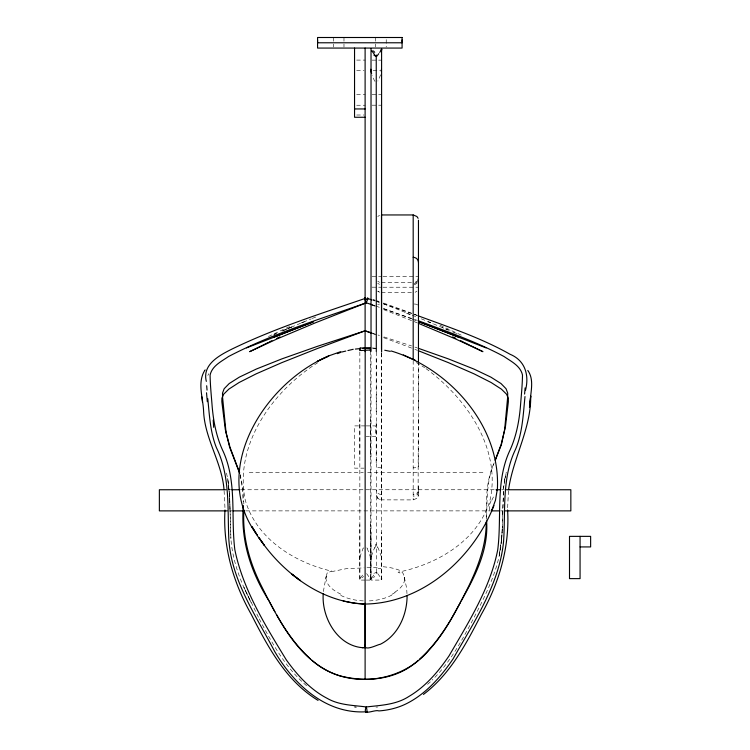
<?xml version="1.0" encoding="UTF-8"?>
<svg xmlns="http://www.w3.org/2000/svg" width="750" height="750" viewBox="0 0 750 750"><rect width="100%" height="100%" fill="white"/><g stroke="black" fill="none" stroke-linecap="round" stroke-linejoin="round"><path stroke-width="0.56" stroke-dasharray="3.75 2.81" d="M359.841 579.497L359.841 524.531M359.841 454.716L359.841 419.812M370.472 579.497L370.472 524.494M370.472 454.603L370.472 419.653M371.025 579.497L371.025 532.575M376.209 462.909L376.209 459.262M376.209 455.606L376.209 451.95M376.209 448.284L376.209 444.619M376.209 440.944L376.209 437.269M376.209 433.603L376.209 429.938M376.209 426.272L376.209 422.616M376.209 411.703L376.209 408.084M376.209 404.466L376.209 400.866M376.209 398.166L376.209 393.712M376.209 390.159L376.209 386.616M376.209 383.091L376.209 379.575M376.209 376.069L376.209 372.572M376.209 369.084L376.209 365.606M376.209 362.128L376.209 358.659M381.591 579.497L381.591 532.575M418.463 462.909L418.463 466.537A5.278 1.294 0 0 1 413.184 467.841M418.463 459.262L418.463 455.606M418.463 451.95L418.463 448.284M418.463 444.619L418.463 440.944M418.463 437.269L418.463 433.603M418.463 429.938L418.463 426.272M418.463 422.616L418.463 418.969M418.463 408.084L418.463 397.284M418.463 393.712L418.463 390.159M418.463 386.616L418.463 383.091M418.463 379.575L418.463 376.069M418.463 372.572L418.463 369.084M418.463 365.606L418.463 363.291L418.097 496.519L416.916 498.3L413.184 499.913L381.488 499.856L377.756 498.3L376.209 494.569M418.463 485.916L418.444 490.491L418.463 488.194M486.281 519.375C486.084 500.503 486.028 480.938 493.941 463.369M486.684 517.097C487.041 498.853 486.769 479.869 494.184 462.816M502.247 529.163L501.694 538.697L499.2 555.375L501.759 537.741L502.247 529.163L501.694 538.697L501.759 537.741C500.081 566.766 486.656 593.006 473.625 618.356C462 640.219 450.103 662.634 432.169 680.081M507.638 507.741L508.472 490.781M323.353 591.6L326.184 576.244M325.884 577.603C326.119 585.853 334.303 590.991 340.997 594.291M504.853 478.716L503.578 487.894L506.334 471.984M360.009 557.306L360.131 556.547A15.244 11.597 -83.1 0 1 360.178 556.228L363.103 548.381M371.194 557.306L371.316 556.547M418.097 496.509L418.463 494.634M371.381 556.228L374.288 548.381M504.666 479.812L506.297 472.125M380.625 74.794L378.337 80.297A6.638 6.084 10.3 0 1 377.953 80.869L377.85 81.056M491.794 500.316L494.484 494.831M207.834 375.394L208.884 373.688M360.45 578.128L363.703 573.591M371.634 578.128L374.887 573.591M375.084 547.191L374.644 547.8M375.403 572.962L375.506 572.85A2.409 1.762 -2.3 0 1 375.872 572.466M427.547 684.347L430.688 681.581M415.125 292.312L416.916 291.141M377.756 216.506L379.547 215.334M415.125 282.347L416.916 281.222M394.772 592.247C399.422 589.247 404.672 584.784 404.653 578.756M317.869 362.653C272.709 390.759 233.606 445.106 245.344 500.466C256.688 539.269 295.2 562.95 332.738 571.406L346.022 568.734L364.116 567.863M375.909 572.494L376.603 572.438M268.472 336.562L273.197 334.228M274.237 333.741L290.634 326.072M273.722 334.697L276.319 333.553M274.5 334.35L276.478 333.478M281.944 331.106L291.647 326.972L285.384 329.625M282.825 330.731L291.647 326.972M291.131 327.206L311.241 318.853M312.253 318.441L318.309 315.994M375.994 707.109L377.775 707.006M356.653 60.094L365.109 60.094M372.084 60.141L381.591 60.141M356.653 70.65L364.05 70.65M373.144 70.612L381.591 70.612M356.653 94.678L365.109 94.678M372.084 94.725L381.591 94.725M372.084 105.197L381.591 105.197M356.653 105.244L365.109 105.244M356.653 115.013L364.05 115.013M372.084 276.694L381.919 276.656M383.062 276.656L418.463 276.656M381.488 282.647L412.05 282.647M372.084 287.184L381.919 287.222M383.062 287.222L418.463 287.222M381.488 292.641L412.05 292.641M365.109 425.897L354.544 425.897L354.544 468.15L364.05 468.15M366.159 425.897L375.675 425.897L375.675 436.462L366.159 436.462M249.225 472.678L363.3 472.678M367.669 472.678L484.95 472.678M228.338 489.75L230.672 489.75M241.191 489.75L497.184 489.75M501.881 489.75L504.216 489.75M229.5 510.881L231.844 510.881M245.869 510.881L490.163 510.881M500.709 510.881L503.044 510.881M365.091 580.078L359.841 580.078L359.841 351.084M366.216 580.078L370.472 580.078L370.472 351.159M372.703 348.534L377.091 348.806M356.559 707.081L354.422 706.941L356.4 707.081M377.991 568.425L381.159 568.716M372.366 347.925L378.619 348.516M371.747 332.972L379.5 335.494M383.934 336.938L411.619 345.947M373.378 299.616L375.197 300.216M371.663 304.584L377.025 306.366M383.456 308.503L411.291 318.797M373.181 300.347L375.262 301.05M376.275 301.388L379.312 302.409M383.325 303.759L411.431 313.434M383.597 303.038L413.194 313.781M371.728 304.678L374.991 305.803M376.078 306.169L379.331 307.294M383.681 308.794L417.366 320.4M377.025 300.825L379.191 301.566M414.431 314.484L417.319 315.516M414.891 347.072L417.047 347.831M372.684 333.619L377.016 335.231M383.512 337.641L411.656 348.094M373.106 299.841L375.131 300.609M376.144 300.994L379.191 302.156M406.584 313.322L411.703 315.309M412.341 319.209L417.581 321.244M383.456 303.816L410.212 314.353M414.131 314.147L417.291 315.384M371.719 304.941L377.147 307.069M383.653 309.628L417.281 322.847M414.909 349.35L417.075 350.212M412.228 315.169L417.272 317.203M430.359 322.613L428.503 321.853L432.806 323.606M421.312 318.834L446.644 329.391M442.125 327.478L443.766 328.172M445.969 329.1L448.566 330.216M447.375 329.7L448.181 330.047M449.55 330.637L450.234 330.928M452.831 332.053L455.475 333.206M456.225 333.534L456.909 333.834M439.988 325.181L462.234 335.634M400.003 573.038L398.091 572.203C437.034 564.403 477.656 540.872 489.872 500.85C501.788 448.725 466.134 397.584 425.559 368.316M416.316 362.587L424.669 367.659M379.547 499.472L377.756 498.3L376.256 495.3M377.756 281.175L379.547 282.347M306.609 685.734C285.281 667.734 271.837 642.638 258.956 618.356M377.213 572.962L377.109 572.85A2.409 1.688 6.4 0 0 376.669 572.522M377.738 573.591L380.991 578.128M366.619 573.591L369.872 578.128M375.028 81.403L374.644 80.888A6.638 6.141 -21.7 0 1 374.269 80.306L372.178 75.338M377.531 547.191L377.972 547.8A6.638 6.084 -10.3 0 1 378.319 548.391L381.244 556.228A15.244 11.55 83 0 1 381.281 556.547L381.431 557.306M367.219 548.381L370.125 556.228A15.244 11.55 83 0 1 370.162 556.547L370.312 557.306M258.45 617.334L243.994 587.484L251.109 602.578C240.834 582.619 232.566 561.291 230.897 538.697L229.65 496.163L227.737 478.716L229.65 496.163L230.897 538.697M489.394 510.244L489.253 507.656A9.562 3.084 -63 0 1 490.144 504.187M240.15 474.431L242.859 487.688L243.863 503.962M404.353 577.275L406.688 588.469L406.978 593.691M240.103 475.125L242.166 487.116L243.197 501.638M226.491 473.1L227.447 477.581M227.916 479.812L229.537 494.916L230.034 511.894M224.109 490.781L224.953 507.741M413.184 360.637L413.184 499.913M386.231 39.609L386.231 47.006M381.591 352.978L381.591 580.078L371.025 580.078L371.025 351.009M381.488 353.344L381.488 499.922M376.312 352.05L376.312 572.362M375.675 37.5L375.675 47.006M343.978 37.5L343.978 47.006M333.412 37.5L333.412 47.006M381.488 494.447A5.278 4.209 0 0 1 376.209 490.228M381.488 467.841A5.278 1.294 0 0 1 376.209 466.537M418.463 490.228A5.278 4.209 0 0 1 413.184 494.447M418.463 491.728A5.278 4.5 0 0 1 413.184 496.219M377.756 304.378A5.278 1.341 0 0 1 379.547 304.078M379.547 284.353A5.278 5.25 0 0 1 377.756 283.181M417.281 281.681A5.278 5.259 0 0 1 414.15 283.538M417.281 282.778A5.278 5.25 0 0 1 414.15 284.634M414.15 304.012A5.278 1.341 0 0 1 417.281 304.481M373.969 573.609A13.566 7.191 -23 0 1 374.447 572.906M371.747 578.128A16.519 2.1 -43.7 0 1 371.869 577.941M373.519 577.744A13.303 1.866 -42.1 0 1 374.7 576.356M382.031 578.916A13.303 2.634 30.2 0 1 380.887 579M381.206 578.316A16.519 2.175 43.1 0 1 381.309 578.484M376.116 573.019A13.566 5.906 29.7 0 1 376.641 573.581M370.875 559.444A11.644 10.078 -82.8 0 1 370.912 558.403M370.941 558.141A13.275 10.913 -83.4 0 1 371.044 557.278M371.297 556.538A15.244 11.597 -83.1 0 1 371.363 556.228M374.269 548.372A6.638 6.141 21.7 0 1 374.616 547.781M375.009 547.153A2.981 2.325 -21.9 0 0 375.469 546.197C374.916 543.131 377.831 543.553 377.166 546.403A3.009 2.447 15.8 0 0 377.484 547.209M381.281 557.334A13.275 10.613 83.4 0 1 381.384 558.169M381.394 558.422A11.644 9.769 83.3 0 1 381.431 559.425M360.562 578.128A16.519 2.1 -43.7 0 1 360.684 577.941M362.334 577.744A13.303 1.866 -42.1 0 1 363.516 576.356M359.691 559.444A11.644 10.078 -82.8 0 1 359.728 558.403M359.756 558.141A13.275 10.913 -83.4 0 1 359.859 557.278M363.084 548.372A6.638 6.141 21.7 0 1 363.431 547.781M363.347 600.9A41.456 27.122 1 0 1 340.087 595.059M326.166 577.706A28.275 11.887 26.9 0 1 326.297 576.3M326.756 576.413A28.406 12.084 21.9 0 1 328.528 571.284M329.587 571.997A30.881 11.241 7.3 0 1 331.725 571.013M383.137 566.756A38.222 13.95 -4 0 1 401.466 571.228M370.912 578.916A13.303 2.634 30.2 0 1 369.769 579M370.087 578.316A16.519 2.175 43.1 0 1 370.191 578.484M366.834 547.809A6.638 6.084 -10.3 0 1 367.2 548.391M370.162 557.334A13.275 10.613 83.4 0 1 370.266 558.169M370.275 558.422A11.644 9.769 83.3 0 1 370.312 559.425M391.856 595.087A40.838 26.756 1 0 1 367.894 600.947M395.166 592.453A38.353 22.294 -1.7 0 1 391.312 594.609M404.259 577.312A28.613 12.356 -25.3 0 1 404.381 578.859M401.897 572.1A28.725 12.544 -20.5 0 1 403.875 577.406M366.947 567.244A47.634 12.844 0.3 0 1 378.656 567.816M489.619 504.516A11.737 3.272 -64.2 0 1 491.438 500.128M502.528 513.084L502.228 530.203L503.728 486.694L502.528 513.084M302.231 322.603L301.575 322.875L304.725 321.6L302.231 322.603M379.547 292.247L377.756 291.084L379.547 292.266"/><path stroke-width="1.12" d="M317.569 39.891L317.569 42.778L402.084 42.778L402.084 39.891M365.1 604.069L365.194 350.503M365.1 603.263L365.1 644.081C362.7 652.706 377.672 644.409 380.306 644.278C398.137 635.503 407.062 614.897 407.1 595.781M507.609 510C509.812 546.656 499.322 582.553 481.378 614.288C466.341 643.622 450.328 674.119 423.469 694.425M486.234 522.084C486.319 544.556 478.369 566.062 468.759 586.059C457.331 608.531 445.969 631.631 428.794 650.372C400.791 683.944 344.878 689.916 311.953 660.281M486.609 520.988C488.681 550.172 475.041 576.394 461.175 600.984M492.441 508.612L495.459 500.316L497.222 489.769M323.231 593.691C321.403 618.103 338.344 647.559 365.109 647.803L365.109 647.269M508.575 489.628C513.094 457.753 531.094 428.962 530.728 395.934L529.491 407.334L530.212 401.072L530.119 402.047C530.625 391.688 534.403 379.688 527.822 370.463M525.544 390.131C529.312 375.197 525.244 360.525 510.066 354.272C481.116 337.922 449.363 327.338 418.284 315.853M524.991 396.553C523.191 414.319 522.553 432.638 515.531 449.325C501.6 478.106 505.688 510.881 503.55 541.772C499.219 584.803 473.803 622.181 453.028 658.978C441.066 676.509 426.609 693.234 407.494 703.144C398.663 707.756 388.847 710.194 378.938 710.925C374.662 709.116 361.594 717.009 366.291 706.95C380.887 705.291 396.3 704.756 409.041 696.366C425.606 686.597 438.291 671.597 449.016 655.903C468.497 622.397 490.237 588.169 497.747 549.694C501.928 516.497 495.216 481.106 510.131 449.878C516.366 436.05 519.216 420.994 520.462 405.956C521.241 395.663 522.366 385.369 522.488 375.047C520.491 365.803 511.097 361.434 504.019 356.512C476.728 341.85 447.403 331.603 418.453 320.775M497.288 490.575C501.591 426.881 450 368.616 391.05 350.944M372.131 300L367.959 298.612A8.091 2.709 -53.3 0 1 367.997 298.772L367.659 297.787L366.291 299.653L364.969 297.787L365.128 298.772M367.978 298.631L366.291 302.803L315.3 322.847L277.031 338.953L249.656 351.675L268.059 342.591M362.887 348.347L370.5 348.394M370.463 349.809L370.472 349.762A9.356 0.863 1.2 0 1 370.238 350.006M493.95 505.556C473.569 557.456 423.797 602.663 366.103 604.041M495.262 460.059L501.169 444.347L505.453 426.647L508.369 401.728L508.322 398.259L506.569 394.228L501.403 389.147L491.128 382.519L474.056 373.856L448.491 362.681L418.163 350.644M495.291 460.191L501.413 444.591L504.609 429.928L507.675 397.041L507.703 393.094L506.044 388.725L500.991 383.541L490.847 377.119L473.888 369.047L448.416 358.912L418.134 348.216M460.556 602.166L451.753 617.991M496.697 490.397L497.147 489.769M204.412 370.988C197.222 383.334 203.212 398.306 203.606 411.609C204.891 439.041 221.916 462.469 224.016 489.628M451.509 618.459C442.706 633.263 432.553 647.494 419.662 659.025M492.281 508.875L491.672 509.784M380.991 50.55L379.716 52.388M378.769 53.7L377.738 55.087M204.769 370.463L205.172 369.928M377.213 55.725L377.166 55.781A2.409 1.688 -6.4 0 1 376.669 56.156M418.256 660.281C397.069 679.997 366.628 682.725 339.722 675.788C310.491 666.666 290.822 640.622 276.666 614.841M269.062 342.094L271.931 340.706M276.797 338.363L279.928 336.909M376.603 56.241L375.909 56.184M246.544 347.878L313.341 321.863L273.637 337.275M337.35 353.644L340.481 352.472M340.753 351.647L328.884 355.847L317.334 361.397L328.791 355.969C264.319 382.969 209.1 470.428 257.034 534.891L252.028 526.725L257.803 536.381L264.525 545.569L258.881 537.581C269.972 554.325 284.1 569.091 300.516 580.678L291.984 574.172C312.469 591.356 338.109 603.047 365.062 604.125L354.084 603.122M371.728 304.678L366.291 302.803C319.856 319.181 272.353 333.656 228.562 356.512C221.494 361.434 212.1 365.803 210.103 375.047C210.225 385.369 211.35 395.663 212.128 405.956C213.366 420.994 216.225 436.05 222.459 449.878C237.375 481.106 230.662 516.497 234.834 549.694C242.953 589.528 265.209 625.284 286.163 659.644C297.113 675 310.219 689.559 327.178 698.353C339.122 705.253 353.081 705.216 366.291 706.95C367.481 710.981 367.069 712.894 365.747 712.163M367.144 711.778L367.059 711.806A1.659 1.125 -1.4 0 1 366.741 711.853M370.078 350.006L362.55 350.438M341.522 352.087L345.778 351.066M347.906 350.559L353.222 349.294M366.741 711.872L365.841 711.872A1.659 1.163 0.7 0 1 365.512 711.816C325.238 713.991 293.409 683.766 274.481 651.15C255.722 615.066 230.484 579.253 228.741 537.309C227.531 507.263 230.062 475.566 216.45 447.75C210.178 432.159 209.466 415.172 207.778 398.653M355.369 349.078L359.672 348.656M360.178 348.038L370.463 347.812L370.472 351.159M360.103 348.038L359.841 350.278M354.544 108.947L365.109 108.947M365.109 117.263L354.544 117.263L354.544 48.066M418.097 218.297L416.916 216.506L413.184 214.95L381.488 214.95L381.488 349.425M225.994 489.75L159.366 489.75L159.366 510.881L227.166 510.881M231.844 489.75L240.028 489.75M496.031 489.75L500.709 489.75M506.55 489.75L570.844 489.75L570.844 510.881L505.388 510.881M233.016 510.881L244.697 510.881M491.353 510.881L499.538 510.881M580.069 546.928L590.634 546.928L590.634 536.362L569.503 536.362L569.503 578.625L580.069 578.625L580.069 536.362M362.438 647.709L363.038 647.728M376.247 56.316L376.312 351.619M343.191 600.947L353.906 603.094M384.741 350.231L390.197 351.356M415.397 360.347L403.294 354.919M371.747 332.972L365.109 330.806L317.494 346.303L281.803 358.912L256.331 369.047L239.372 377.119L229.219 383.541L224.166 388.725L222.516 393.094L222.544 397.041L226.116 433.069L229.659 447.281L239.588 473.1M371.606 333.225L365.109 330.806L317.475 348.488L281.719 362.681L256.153 373.856L239.081 382.519L228.816 389.147L223.65 394.228L221.888 398.259L221.841 401.728L225.309 429.591L230.044 447.375L239.625 472.706M458.953 337.275L419.241 321.863L486.047 347.878M418.35 323.297L455.559 338.953L482.934 351.675L470.419 345.534M452.662 336.909L455.794 338.363M460.659 340.706L463.528 342.094M464.531 342.591L469.547 345.094M318.047 700.397C285.938 680.962 267.75 646.659 251.203 614.288C233.269 582.553 222.778 546.666 224.981 510M310.547 659.025C288.506 639.103 274.528 612.291 261.459 586.059C249.647 562.659 242.222 536.719 243.909 510.319M374.887 55.087L371.634 50.55M274.884 611.691L269.662 602.166M269.034 600.984C250.5 571.416 240.572 540.609 243.309 505.453M366.291 302.803L364.631 298.612C319.997 313.941 274.762 328.303 232.219 348.947C219.75 355.172 201.947 364.378 206.325 381.366M365.1 298.678L364.603 297.834L364.622 298.688M371.625 73.491L371.381 72.45A15.244 11.597 83.1 0 1 371.297 72.141M371.316 72.131L371.194 71.372M201.938 396.919L202.472 402.047M207.047 390.131L206.681 385.753M365.109 647.475L365.062 604.022M418.463 220.237L418.463 362.213M413.184 214.95L413.184 359.494M381.591 48.6L381.591 352.144M371.025 48.6L371.025 351.009M365.109 48.066L365.109 351.619M365.109 648.216L365.109 679.247M413.184 257.306A5.278 5.1 0 0 1 418.463 262.406M418.463 278.363A5.278 5.259 0 0 1 418.097 280.303M418.463 279.478A5.278 5.25 0 0 1 418.097 281.409M418.097 304.828A5.278 1.341 0 0 1 418.463 305.325M375.872 56.212A2.409 1.762 2.3 0 1 375.478 55.847M374.447 55.772A13.566 7.191 23 0 1 373.969 55.078M371.869 50.737A16.519 2.1 43.7 0 1 371.747 50.55M374.7 52.322A13.303 1.866 42.1 0 1 373.519 50.934M370.912 70.275A11.644 10.078 82.8 0 1 370.875 69.234M371.044 71.4A13.275 10.913 83.4 0 1 370.941 70.537M380.887 49.678A13.303 2.634 -30.2 0 1 382.031 49.762M381.309 50.194A16.519 2.175 -43.1 0 1 381.206 50.372M376.641 55.097A13.566 5.906 -29.7 0 1 376.116 55.669M381.384 70.509A13.275 10.613 -83.4 0 1 381.281 71.353M381.431 69.253A11.644 9.769 -83.3 0 1 381.394 70.256M361.988 350.522A7.547 0.703 -3.4 0 1 360.178 349.988M525.103 387.919A146.962 12.019 -86.8 0 1 524.578 394.069M213.206 420.113A150.478 7.453 84.5 0 1 213.666 427.312M207.319 401.691A143.719 12.9 86.9 0 1 206.522 392.766M402.084 37.5L317.569 37.5L317.569 48.066L402.084 48.066L402.084 37.5"/></g></svg>
